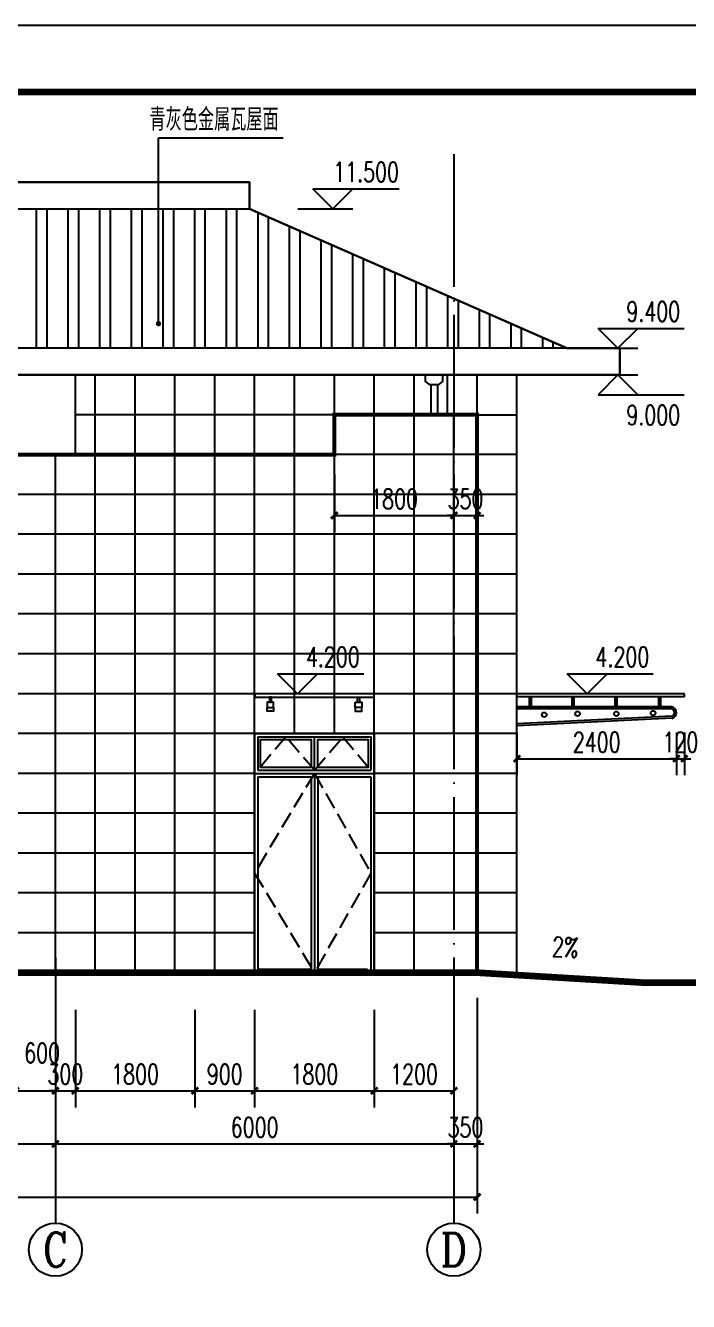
# Model space of a CAD drawing. Extents: x 63793 to 231107, y 20849 to 337643.
# Drawn here: x 159339 to 169321, y 147033 to 166242 of the extents above; entities that cross this region are included whole.
import ezdxf
from ezdxf.enums import TextEntityAlignment as Align

# ---------------------------------------------------------------- set-up
doc = ezdxf.new("R2010")
doc.units = 0
doc.header["$LTSCALE"] = 1000
doc.header["$MEASUREMENT"] = 0
doc.linetypes.add('DASH', pattern=[0.35, 0.25, -0.1])
doc.linetypes.add('DOTE', pattern=[2.42, 2, -0.2, 0.02, -0.2])
for name, color, linetype in [('A-ELEV-玻璃幕墙', 142, 'Continuous'), ('AXIS', 3, 'Continuous'), ('AXIS_TEXT', 7, 'Continuous'), ('DIM_ELEV', 3, 'Continuous'), ('DIM_LEAD', 3, 'Continuous'), ('DIM_SYMB', 3, 'Continuous'), ('DOTE', 1, 'DOTE'), ('PUB_DIM', 3, 'Continuous'), ('PUB_TEXT', 7, 'Continuous'), ('PUB_TITLE', 4, 'Continuous'), ('SPACE_HATCH', 8, 'Continuous'), ('新块$0$WINDOW', 4, 'Continuous'), ('网格', 144, 'Continuous'), ('装修线', 153, 'Continuous')]:
    doc.layers.add(name, color=color, linetype=linetype)
doc.styles.add('_TCH_AXIS', font='COMPLEX', dxfattribs={"bigfont": 'GBCBIG'})
doc.styles.add('_TCH_DIM', font='SIMPLEX', dxfattribs={"bigfont": 'GBCBIG'})
doc.styles.add('_TCH_DIM_T3', font='SIMPLEX', dxfattribs={"width": 0.705882, "bigfont": 'GBCBIG'})
doc.styles.add('COMPLEX', font='COMPLEX')
doc.dimstyles.new('_TCH_ARCH&&100', dxfattribs={"dimtxt": 297.5, "dimasz": 100, "dimexe": 250, "dimexo": 300, "dimgap": 100, "dimtad": 1, "dimdec": 0, "dimzin": 0, "dimdsep": 46, "dimtxsty": '_TCH_DIM_T3', "dimblk": 'ARCHTICK', "dimcen": 0.09, "dimclrt": 7, "dimazin": 2, "dimtfac": 1, "dimtdec": 0, "dimtix": 1, "dimtmove": 2, "dimatfit": 3, "dimfxl": 0, "dimtolj": 1, "dimtzin": 0, "dimarcsym": 0})

# ---------------------------------------------------------------- blocks, each defined once
blk = doc.blocks.new('ddd')
at = {"layer": 'A-ELEV-玻璃幕墙'}
for p, q in [((219058, -84048), (216538, -84048)), ((219058, -84098), (216538, -84098)), ((216728, -84248), (216728, -84098)), ((216758, -84248), (216758, -84098)), ((217370, -84248), (217370, -84098)), ((217400, -84248), (217400, -84098)), ((218016, -84248), (218016, -84098)), ((218046, -84248), (218046, -84098)), ((218675, -84248), (218675, -84098)), ((218705, -84248), (218705, -84098)), ((219058, -84098), (219058, -84048)), ((218872, -84248), (216538, -84248)), ((218872, -84278), (216538, -84278)), ((218871, -84389), (216538, -84500)), ((218872, -84419), (216538, -84530))]:
    blk.add_line(p, q, dxfattribs=at)
for centre in [(217450, -84350), (218034, -84350), (218588, -84341), (216949, -84365)]:
    blk.add_circle(centre, 35, dxfattribs=at)
for radius in [58.4, 88.4]:
    blk.add_arc((218850, -84334), radius, 284.4298, 75.5702, dxfattribs=at)
blk = doc.blocks.new('wdrfe')
blk.add_lwpolyline([(199154, -17387), (200954, -17387), (200954, -17337), (199154, -17337), (199154, -17387)])
for points in [[(199440, -17462), (199340, -17462), (199340, -17547), (199440, -17547)], [(199405, -17387), (199375, -17387), (199375, -17462), (199405, -17462)], [(200668, -17462), (200768, -17462), (200768, -17547), (200668, -17547)], [(200703, -17387), (200733, -17387), (200733, -17462), (200703, -17462)], [(199340, -17547), (199440, -17547), (199440, -17602), (199340, -17602)], [(200768, -17547), (200668, -17547), (200668, -17602), (200768, -17602)]]:
    blk.add_lwpolyline(points, close=True)
blk = doc.blocks.new('_ArchTick')
at = {"color": 0, "linetype": 'ByBlock', "const_width": 0.4}
blk.add_lwpolyline([(-0.5, -0.5), (0.5, 0.5)], dxfattribs=at)
blk = doc.blocks.new('*D599')
at = {"layer": 'Defpoints', "color": 0, "transparency": 16777216}
for p in [(169139, 155898), (169259, 155898), (169259, 155205)]:
    blk.add_point(p, dxfattribs=at)
at = {"layer": 'PUB_DIM', "color": 0, "lineweight": -2, "transparency": 16777216}
for p, q in [((169139, 155598), (169139, 154955)), ((169259, 155598), (169259, 154955)), ((169139, 155205), (169039, 155205)), ((169139, 155205), (169259, 155205)), ((169259, 155205), (169359, 155205))]:
    blk.add_line(p, q, dxfattribs=at)
at = {"layer": 'PUB_DIM', "color": 0, "lineweight": -2, "transparency": 16777216, "xscale": 100, "yscale": 100, "zscale": 100}
blk.add_blockref('_ArchTick', (169139, 155205), dxfattribs=at)
at = {"layer": 'PUB_DIM', "color": 0, "lineweight": -2, "transparency": 16777216, "xscale": 100, "yscale": 100, "zscale": 100, "rotation": 180}
blk.add_blockref('_ArchTick', (169259, 155205), dxfattribs=at)
at = {"layer": 'PUB_DIM', "color": 7, "transparency": 16777216, "insert": (169199, 155454), "char_height": 297.5, "attachment_point": 5, "style": '_TCH_DIM_T3'}
blk.add_mtext('\\A1;120', dxfattribs=at)
blk = doc.blocks.new('*D600')
at = {"layer": 'Defpoints', "color": 0, "transparency": 16777216}
for p in [(166739, 155898), (169139, 155898), (169139, 155205)]:
    blk.add_point(p, dxfattribs=at)
at = {"layer": 'PUB_DIM', "color": 0, "lineweight": -2, "transparency": 16777216}
for p, q in [((166739, 155598), (166739, 154955)), ((169139, 155598), (169139, 154955)), ((166739, 155205), (169139, 155205))]:
    blk.add_line(p, q, dxfattribs=at)
at = {"layer": 'PUB_DIM', "color": 0, "lineweight": -2, "transparency": 16777216, "xscale": 100, "yscale": 100, "zscale": 100, "rotation": 180}
blk.add_blockref('_ArchTick', (166739, 155205), dxfattribs=at)
at = {"layer": 'PUB_DIM', "color": 0, "lineweight": -2, "transparency": 16777216, "xscale": 100, "yscale": 100, "zscale": 100}
blk.add_blockref('_ArchTick', (169139, 155205), dxfattribs=at)
at = {"layer": 'PUB_DIM', "color": 7, "transparency": 16777216, "insert": (167939, 155454), "char_height": 297.5, "attachment_point": 5, "style": '_TCH_DIM_T3'}
blk.add_mtext('\\A1;2400', dxfattribs=at)
blk = doc.blocks.new('*D700')
at = {"layer": 'Defpoints', "color": 0, "transparency": 16777216}
for p in [(163989, 159783), (165789, 159783), (165789, 158866)]:
    blk.add_point(p, dxfattribs=at)
at = {"layer": 'PUB_DIM', "color": 0, "lineweight": -2, "transparency": 16777216}
for p, q in [((163989, 159483), (163989, 158616)), ((165789, 159483), (165789, 158616)), ((163989, 158866), (165789, 158866))]:
    blk.add_line(p, q, dxfattribs=at)
at = {"layer": 'PUB_DIM', "color": 0, "lineweight": -2, "transparency": 16777216, "xscale": 100, "yscale": 100, "zscale": 100, "rotation": 180}
blk.add_blockref('_ArchTick', (163989, 158866), dxfattribs=at)
at = {"layer": 'PUB_DIM', "color": 0, "lineweight": -2, "transparency": 16777216, "xscale": 100, "yscale": 100, "zscale": 100}
blk.add_blockref('_ArchTick', (165789, 158866), dxfattribs=at)
at = {"layer": 'PUB_DIM', "color": 7, "transparency": 16777216, "insert": (164889, 159115), "char_height": 297.5, "attachment_point": 5, "style": '_TCH_DIM_T3'}
blk.add_mtext('\\A1;1800', dxfattribs=at)
blk = doc.blocks.new('*D701')
at = {"layer": 'Defpoints', "color": 0, "transparency": 16777216}
for p in [(165789, 159783), (166139, 159783), (166139, 158866)]:
    blk.add_point(p, dxfattribs=at)
at = {"layer": 'PUB_DIM', "color": 0, "lineweight": -2, "transparency": 16777216}
for p, q in [((165789, 159483), (165789, 158616)), ((166139, 159483), (166139, 158616)), ((165789, 158866), (165689, 158866)), ((165789, 158866), (166139, 158866)), ((166139, 158866), (166239, 158866))]:
    blk.add_line(p, q, dxfattribs=at)
at = {"layer": 'PUB_DIM', "color": 0, "lineweight": -2, "transparency": 16777216, "xscale": 100, "yscale": 100, "zscale": 100}
blk.add_blockref('_ArchTick', (165789, 158866), dxfattribs=at)
at = {"layer": 'PUB_DIM', "color": 0, "lineweight": -2, "transparency": 16777216, "xscale": 100, "yscale": 100, "zscale": 100, "rotation": 180}
blk.add_blockref('_ArchTick', (166139, 158866), dxfattribs=at)
at = {"layer": 'PUB_DIM', "color": 7, "transparency": 16777216, "insert": (165964, 159115), "char_height": 297.5, "attachment_point": 5, "style": '_TCH_DIM_T3'}
blk.add_mtext('\\A1;350', dxfattribs=at)
blk = doc.blocks.new('*D897')
at = {"layer": 'Defpoints', "color": 0, "transparency": 16777216}
for p in [(159189, 151725), (159789, 151725), (159789, 150206)]:
    blk.add_point(p, dxfattribs=at)
at = {"layer": 'PUB_DIM', "color": 0, "lineweight": -2, "transparency": 16777216}
for p, q in [((159189, 151425), (159189, 149956)), ((159789, 151425), (159789, 149956)), ((159189, 150206), (159789, 150206))]:
    blk.add_line(p, q, dxfattribs=at)
at = {"layer": 'PUB_DIM', "color": 0, "lineweight": -2, "transparency": 16777216, "xscale": 100, "yscale": 100, "zscale": 100, "rotation": 180}
blk.add_blockref('_ArchTick', (159189, 150206), dxfattribs=at)
at = {"layer": 'PUB_DIM', "color": 0, "lineweight": -2, "transparency": 16777216, "xscale": 100, "yscale": 100, "zscale": 100}
blk.add_blockref('_ArchTick', (159789, 150206), dxfattribs=at)
at = {"layer": 'PUB_DIM', "color": 7, "transparency": 16777216, "insert": (159589, 150774), "char_height": 297.5, "attachment_point": 5, "style": '_TCH_DIM_T3'}
blk.add_mtext('\\A1;600', dxfattribs=at)
blk = doc.blocks.new('*D898')
at = {"layer": 'Defpoints', "color": 0, "transparency": 16777216}
for p in [(159789, 151725), (160089, 151725), (160089, 150206)]:
    blk.add_point(p, dxfattribs=at)
at = {"layer": 'PUB_DIM', "color": 0, "lineweight": -2, "transparency": 16777216}
for p, q in [((159789, 151425), (159789, 149956)), ((160089, 151425), (160089, 149956)), ((159789, 150206), (159689, 150206)), ((159789, 150206), (160089, 150206)), ((160089, 150206), (160189, 150206))]:
    blk.add_line(p, q, dxfattribs=at)
at = {"layer": 'PUB_DIM', "color": 0, "lineweight": -2, "transparency": 16777216, "xscale": 100, "yscale": 100, "zscale": 100}
blk.add_blockref('_ArchTick', (159789, 150206), dxfattribs=at)
at = {"layer": 'PUB_DIM', "color": 0, "lineweight": -2, "transparency": 16777216, "xscale": 100, "yscale": 100, "zscale": 100, "rotation": 180}
blk.add_blockref('_ArchTick', (160089, 150206), dxfattribs=at)
at = {"layer": 'PUB_DIM', "color": 7, "transparency": 16777216, "insert": (159939, 150455), "char_height": 297.5, "attachment_point": 5, "style": '_TCH_DIM_T3'}
blk.add_mtext('\\A1;300', dxfattribs=at)
blk = doc.blocks.new('*D899')
at = {"layer": 'Defpoints', "color": 0, "transparency": 16777216}
for p in [(160089, 151725), (161889, 151725), (161889, 150206)]:
    blk.add_point(p, dxfattribs=at)
at = {"layer": 'PUB_DIM', "color": 0, "lineweight": -2, "transparency": 16777216}
for p, q in [((160089, 151425), (160089, 149956)), ((161889, 151425), (161889, 149956)), ((160089, 150206), (161889, 150206))]:
    blk.add_line(p, q, dxfattribs=at)
at = {"layer": 'PUB_DIM', "color": 0, "lineweight": -2, "transparency": 16777216, "xscale": 100, "yscale": 100, "zscale": 100, "rotation": 180}
blk.add_blockref('_ArchTick', (160089, 150206), dxfattribs=at)
at = {"layer": 'PUB_DIM', "color": 0, "lineweight": -2, "transparency": 16777216, "xscale": 100, "yscale": 100, "zscale": 100}
blk.add_blockref('_ArchTick', (161889, 150206), dxfattribs=at)
at = {"layer": 'PUB_DIM', "color": 7, "transparency": 16777216, "insert": (160989, 150455), "char_height": 297.5, "attachment_point": 5, "style": '_TCH_DIM_T3'}
blk.add_mtext('\\A1;1800', dxfattribs=at)
blk = doc.blocks.new('*D900')
at = {"layer": 'Defpoints', "color": 0, "transparency": 16777216}
for p in [(161889, 151725), (162789, 151725), (162789, 150206)]:
    blk.add_point(p, dxfattribs=at)
at = {"layer": 'PUB_DIM', "color": 0, "lineweight": -2, "transparency": 16777216}
for p, q in [((161889, 151425), (161889, 149956)), ((162789, 151425), (162789, 149956)), ((161889, 150206), (162789, 150206))]:
    blk.add_line(p, q, dxfattribs=at)
at = {"layer": 'PUB_DIM', "color": 0, "lineweight": -2, "transparency": 16777216, "xscale": 100, "yscale": 100, "zscale": 100, "rotation": 180}
blk.add_blockref('_ArchTick', (161889, 150206), dxfattribs=at)
at = {"layer": 'PUB_DIM', "color": 0, "lineweight": -2, "transparency": 16777216, "xscale": 100, "yscale": 100, "zscale": 100}
blk.add_blockref('_ArchTick', (162789, 150206), dxfattribs=at)
at = {"layer": 'PUB_DIM', "color": 7, "transparency": 16777216, "insert": (162339, 150455), "char_height": 297.5, "attachment_point": 5, "style": '_TCH_DIM_T3'}
blk.add_mtext('\\A1;900', dxfattribs=at)
blk = doc.blocks.new('*D901')
at = {"layer": 'Defpoints', "color": 0, "transparency": 16777216}
for p in [(162789, 151725), (164589, 151725), (164589, 150206)]:
    blk.add_point(p, dxfattribs=at)
at = {"layer": 'PUB_DIM', "color": 0, "lineweight": -2, "transparency": 16777216}
for p, q in [((162789, 151425), (162789, 149956)), ((164589, 151425), (164589, 149956)), ((162789, 150206), (164589, 150206))]:
    blk.add_line(p, q, dxfattribs=at)
at = {"layer": 'PUB_DIM', "color": 0, "lineweight": -2, "transparency": 16777216, "xscale": 100, "yscale": 100, "zscale": 100, "rotation": 180}
blk.add_blockref('_ArchTick', (162789, 150206), dxfattribs=at)
at = {"layer": 'PUB_DIM', "color": 0, "lineweight": -2, "transparency": 16777216, "xscale": 100, "yscale": 100, "zscale": 100}
blk.add_blockref('_ArchTick', (164589, 150206), dxfattribs=at)
at = {"layer": 'PUB_DIM', "color": 7, "transparency": 16777216, "insert": (163689, 150455), "char_height": 297.5, "attachment_point": 5, "style": '_TCH_DIM_T3'}
blk.add_mtext('\\A1;1800', dxfattribs=at)
blk = doc.blocks.new('*D902')
at = {"layer": 'Defpoints', "color": 0, "transparency": 16777216}
for p in [(164589, 151725), (165789, 151725), (165789, 150206)]:
    blk.add_point(p, dxfattribs=at)
at = {"layer": 'PUB_DIM', "color": 0, "lineweight": -2, "transparency": 16777216}
for p, q in [((164589, 151425), (164589, 149956)), ((165789, 151425), (165789, 149956)), ((164589, 150206), (165789, 150206))]:
    blk.add_line(p, q, dxfattribs=at)
at = {"layer": 'PUB_DIM', "color": 0, "lineweight": -2, "transparency": 16777216, "xscale": 100, "yscale": 100, "zscale": 100, "rotation": 180}
blk.add_blockref('_ArchTick', (164589, 150206), dxfattribs=at)
at = {"layer": 'PUB_DIM', "color": 0, "lineweight": -2, "transparency": 16777216, "xscale": 100, "yscale": 100, "zscale": 100}
blk.add_blockref('_ArchTick', (165789, 150206), dxfattribs=at)
at = {"layer": 'PUB_DIM', "color": 7, "transparency": 16777216, "insert": (165189, 150455), "char_height": 297.5, "attachment_point": 5, "style": '_TCH_DIM_T3'}
blk.add_mtext('\\A1;1200', dxfattribs=at)
blk = doc.blocks.new('*D905')
at = {"layer": 'AXIS', "color": 0, "lineweight": -2, "transparency": 16777216}
for p, q in [((151989, 151606), (151989, 149156)), ((159789, 151606), (159789, 149156)), ((151989, 149406), (159789, 149406))]:
    blk.add_line(p, q, dxfattribs=at)
at = {"layer": 'Defpoints', "color": 0, "transparency": 16777216}
for p in [(151989, 151906), (159789, 151906), (159789, 149406)]:
    blk.add_point(p, dxfattribs=at)
at = {"layer": 'AXIS', "color": 0, "lineweight": -2, "transparency": 16777216, "xscale": 100, "yscale": 100, "zscale": 100, "rotation": 180}
blk.add_blockref('_ArchTick', (151989, 149406), dxfattribs=at)
at = {"layer": 'AXIS', "color": 0, "lineweight": -2, "transparency": 16777216, "xscale": 100, "yscale": 100, "zscale": 100}
blk.add_blockref('_ArchTick', (159789, 149406), dxfattribs=at)
at = {"layer": 'AXIS', "color": 7, "transparency": 16777216, "insert": (155889, 149655), "char_height": 297.5, "attachment_point": 5, "style": '_TCH_DIM_T3'}
blk.add_mtext('\\A1;7800', dxfattribs=at)
blk = doc.blocks.new('*D906')
at = {"layer": 'AXIS', "color": 0, "lineweight": -2, "transparency": 16777216}
for p, q in [((159789, 151606), (159789, 149156)), ((165789, 151606), (165789, 149156)), ((159789, 149406), (165789, 149406))]:
    blk.add_line(p, q, dxfattribs=at)
at = {"layer": 'Defpoints', "color": 0, "transparency": 16777216}
for p in [(159789, 151906), (165789, 151906), (165789, 149406)]:
    blk.add_point(p, dxfattribs=at)
at = {"layer": 'AXIS', "color": 0, "lineweight": -2, "transparency": 16777216, "xscale": 100, "yscale": 100, "zscale": 100, "rotation": 180}
blk.add_blockref('_ArchTick', (159789, 149406), dxfattribs=at)
at = {"layer": 'AXIS', "color": 0, "lineweight": -2, "transparency": 16777216, "xscale": 100, "yscale": 100, "zscale": 100}
blk.add_blockref('_ArchTick', (165789, 149406), dxfattribs=at)
at = {"layer": 'AXIS', "color": 7, "transparency": 16777216, "insert": (162789, 149655), "char_height": 297.5, "attachment_point": 5, "style": '_TCH_DIM_T3'}
blk.add_mtext('\\A1;6000', dxfattribs=at)
blk = doc.blocks.new('*D907')
at = {"layer": 'AXIS', "color": 0, "lineweight": -2, "transparency": 16777216}
for p, q in [((165789, 151606), (165789, 149156)), ((166139, 151606), (166139, 149156)), ((165789, 149406), (165689, 149406)), ((165789, 149406), (166139, 149406)), ((166139, 149406), (166239, 149406))]:
    blk.add_line(p, q, dxfattribs=at)
at = {"layer": 'Defpoints', "color": 0, "transparency": 16777216}
for p in [(165789, 151906), (166139, 151906), (166139, 149406)]:
    blk.add_point(p, dxfattribs=at)
at = {"layer": 'AXIS', "color": 0, "lineweight": -2, "transparency": 16777216, "xscale": 100, "yscale": 100, "zscale": 100}
blk.add_blockref('_ArchTick', (165789, 149406), dxfattribs=at)
at = {"layer": 'AXIS', "color": 0, "lineweight": -2, "transparency": 16777216, "xscale": 100, "yscale": 100, "zscale": 100, "rotation": 180}
blk.add_blockref('_ArchTick', (166139, 149406), dxfattribs=at)
at = {"layer": 'AXIS', "color": 7, "transparency": 16777216, "insert": (165964, 149655), "char_height": 297.5, "attachment_point": 5, "style": '_TCH_DIM_T3'}
blk.add_mtext('\\A1;350', dxfattribs=at)
blk = doc.blocks.new('*D908')
at = {"layer": 'AXIS', "color": 0, "lineweight": -2, "transparency": 16777216}
for p, q in [((144439, 151606), (144439, 148356)), ((166139, 151606), (166139, 148356)), ((144439, 148606), (166139, 148606))]:
    blk.add_line(p, q, dxfattribs=at)
at = {"layer": 'Defpoints', "color": 0, "transparency": 16777216}
for p in [(144439, 151906), (166139, 151906), (166139, 148606)]:
    blk.add_point(p, dxfattribs=at)
at = {"layer": 'AXIS', "color": 0, "lineweight": -2, "transparency": 16777216, "xscale": 100, "yscale": 100, "zscale": 100, "rotation": 180}
blk.add_blockref('_ArchTick', (144439, 148606), dxfattribs=at)
at = {"layer": 'AXIS', "color": 0, "lineweight": -2, "transparency": 16777216, "xscale": 100, "yscale": 100, "zscale": 100}
blk.add_blockref('_ArchTick', (166139, 148606), dxfattribs=at)
at = {"layer": 'AXIS', "color": 7, "transparency": 16777216, "insert": (155289, 148855), "char_height": 297.5, "attachment_point": 5, "style": '_TCH_DIM_T3'}
blk.add_mtext('\\A1;21700', dxfattribs=at)
blk = doc.blocks.new('_AXISO')
blk.add_circle((0, 0), 0.5)
at = {"layer": 'AXIS_TEXT', "style": 'COMPLEX', "width": 1.041667}
blk.add_attdef('A', text='', height=0.56, dxfattribs=at).set_placement((-0.25, -0.28), (0.25, -0.28), align=Align.FIT)

msp = doc.modelspace()

# ---------------------------------------------------------------- hatches: boundary and pattern name
at = {"layer": '网格'}
h = msp.add_hatch(dxfattribs=at)
h.set_pattern_fill('ANSI32', color=256, scale=100, angle=45, style=0)
h.set_pattern_definition([(90, (-53378.04, 196788.4), (-476.25, 3e-14), []), (90, (-53219.3, 196947.14), (-476.25, 3e-14), [])])
h.paths.add_polyline_path([(167488.9, 161383.4), (162713.9, 163483.4), (147863.9, 163483.4), (143088.9, 161383.4)])

# ---------------------------------------------------------------- linework, layer by layer
for p, q in [((147863.9, 163483.4), (162713.9, 163483.4)), ((168288.9, 161383.4), (142288.9, 161383.4)), ((143588.9, 160983.4), (167963.9, 160983.4)), ((160088.9, 160983.4), (160088.9, 159783.4)), ((165688.9, 160983.4), (165688.9, 160383.4)), ((166738.9, 160383.4), (166738.9, 160983.4)), ((166138.9, 160383.4), (166738.9, 160383.4))]:
    msp.add_line(p, q)
at = {"color": 8}
for p, q in [((165439.9, 160833.4), (165439.9, 160383.4)), ((165539.9, 160833.4), (165539.9, 160383.4))]:
    msp.add_line(p, q, dxfattribs=at)
msp.add_lwpolyline([(166738.9, 151983.4), (166738.9, 160383.4), (166738.9, 160383.4), (166738.9, 160983.4), (168288.9, 160983.4), (168288.9, 161383.4), (167488.9, 161383.4), (162713.9, 163483.4), (162713.9, 163883.4), (147863.9, 163883.4), (147863.9, 163483.4), (143088.9, 161383.4), (142288.9, 161383.4), (142288.9, 160983.4), (144438.9, 160983.4), (144438.9, 160383.4), (144438.9, 160383.4), (144438.9, 159783.4)])
msp.add_lwpolyline([(142288.9, 160983.4), (142288.9, 161383.4), (143088.9, 161383.4), (147863.9, 163483.4), (147863.9, 163883.4), (162713.9, 163883.4), (162713.9, 163483.4), (167488.9, 161383.4), (168288.9, 161383.4), (168288.9, 160983.4)], close=True)
msp.add_lwpolyline([(165619.9, 160983.4), (165619.9, 160882.9), (165549.9, 160833.4), (165429.9, 160833.4), (165359.9, 160883.4), (165359.9, 160983.4), (165619.9, 160983.4)], dxfattribs=at)
at = {"const_width": 100}
for points in [[(144438.9, 151983.4), (166138.9, 151983.4)], [(166138.9, 151983.4), (168638.9, 151833.4), (173606.1, 151833.4)]]:
    msp.add_lwpolyline(points, dxfattribs=at)
at = {"layer": 'AXIS'}
for p, q in [((159788.9, 152213.5), (159788.9, 148213.5)), ((165788.9, 152213.5), (165788.9, 148213.5))]:
    msp.add_line(p, q, dxfattribs=at)
at = {"layer": 'DIM_ELEV'}
for p, q in [((163966.5, 163483.4), (163666.5, 163783.4)), ((163666.5, 163783.4), (164962.6, 163783.4)), ((163966.5, 163483.4), (164266.5, 163783.4)), ((163437, 163483.4), (164266.5, 163483.4)), ((168259.8, 161383.4), (167959.8, 161683.4)), ((167959.8, 161683.4), (169255.9, 161683.4)), ((168259.8, 161383.4), (168559.8, 161683.4)), ((167559.8, 161383.4), (168559.8, 161383.4)), ((167559.8, 160983.4), (168559.8, 160983.4)), ((168259.8, 160983.4), (167959.8, 160683.4)), ((168259.8, 160983.4), (168559.8, 160683.4)), ((167959.8, 160683.4), (169255.9, 160683.4)), ((163435, 156183.4), (163135, 156483.4)), ((163135, 156483.4), (164431.1, 156483.4)), ((163435, 156183.4), (163735, 156483.4)), ((167795.6, 156183.4), (167495.6, 156483.4)), ((167495.6, 156483.4), (168791.7, 156483.4)), ((167795.6, 156183.4), (168095.6, 156483.4))]:
    msp.add_line(p, q, dxfattribs=at)
at = {"layer": 'DIM_LEAD'}
for p, q in [((161341.5, 161753.9), (161341.5, 164552.8)), ((161341.5, 164552.8), (163220.7, 164552.8))]:
    msp.add_line(p, q, dxfattribs=at)
at = {"layer": 'DIM_LEAD', "const_width": 40}
msp.add_lwpolyline([(161341.5, 161733.9, 1), (161341.5, 161773.9, 1)], format="xyb", close=True, dxfattribs=at)
at = {"layer": 'DIM_SYMB'}
msp.add_lwpolyline([(166946.3, 152136.3, 0, 0, 0), (167648.1, 152103.8, 80, 0, 0), (167947.8, 152089.8, 0, 0, 0)], format="xyseb", dxfattribs=at)
at = {"layer": 'DOTE', "linetype": 'DOTE'}
msp.add_line((165788.9, 164306.1), (165788.9, 150012.3), dxfattribs=at)
at = {"layer": 'PUB_TITLE'}
msp.add_lwpolyline([(131661.1, 124242.4), (220861.1, 124242.4), (220861.1, 166242.4), (131661.1, 166242.4)], close=True, dxfattribs=at)
at = {"layer": 'PUB_TITLE', "const_width": 100}
msp.add_lwpolyline([(134161.1, 125242.4), (219861.1, 125242.4), (219861.1, 165242.4), (134161.1, 165242.4)], close=True, dxfattribs=at)
at = {"layer": 'SPACE_HATCH', "linetype": 'DASH'}
for points in [[(163688.9, 155033.4), (163258.9, 155533.4), (162838.9, 155033.4)], [(163688.9, 155033.4), (164118.9, 155533.4), (164538.9, 155033.4)], [(163688.9, 154983.4), (162788.9, 153483.4), (163688.9, 151983.4)], [(163688.9, 154983.4), (164538.9, 153483.4), (163688.9, 151983.4)]]:
    msp.add_lwpolyline(points, dxfattribs=at)
at = {"layer": '新块$0$WINDOW'}
for p, q in [((162788.9, 155583.4), (162788.9, 151983.4)), ((162838.9, 155533.4), (162838.9, 155033.4)), ((163688.9, 155033.4), (163688.9, 155533.4)), ((162838.9, 155033.4), (164488.9, 155033.4)), ((162838.9, 155033.4), (164538.9, 155033.4)), ((162788.9, 154983.4), (164588.9, 154983.4)), ((162838.9, 154933.4), (162838.9, 152033.4)), ((162838.9, 154933.4), (163638.9, 154933.4)), ((163638.9, 154933.4), (163638.9, 152033.4)), ((163688.9, 154983.4), (163688.9, 151983.4)), ((163738.9, 154933.4), (163738.9, 152033.4)), ((163738.9, 154933.4), (164538.9, 154933.4)), ((164588.9, 151983.4), (162788.9, 151983.4)), ((163638.9, 152033.4), (162838.9, 152033.4)), ((164488.9, 152033.4), (163738.9, 152033.4))]:
    msp.add_line(p, q, dxfattribs=at)
for points in [[(162788.9, 151983.4), (162788.9, 155583.4), (164588.9, 155583.4), (164588.9, 151983.4)], [(162838.9, 155533.4), (164538.9, 155533.4), (164538.9, 155033.4)], [(164538.9, 154933.4), (164538.9, 152033.4)]]:
    msp.add_lwpolyline(points, dxfattribs=at)
for points in [[(163638.9, 155073.4), (162878.9, 155073.4), (162878.9, 155493.4), (163638.9, 155493.4), (163638.9, 155073.4)], [(163738.9, 155073.4), (163738.9, 155493.4), (164498.9, 155493.4), (164498.9, 155073.4), (163738.9, 155073.4)]]:
    msp.add_lwpolyline(points, close=True, dxfattribs=at)
at = {"layer": '网格'}
for p, q in [((160388.9, 151983.4), (160388.9, 160983.4)), ((160988.9, 151983.4), (160988.9, 160983.4)), ((161588.9, 151983.4), (161588.9, 160983.4)), ((162188.9, 151983.4), (162188.9, 160983.4)), ((162788.9, 151983.4), (162788.9, 160983.4)), ((163388.9, 155583.4), (163388.9, 160983.4)), ((163988.9, 155583.4), (163988.9, 160983.4)), ((164588.9, 151983.4), (164588.9, 160983.4)), ((165188.9, 151983.4), (165188.9, 160983.4)), ((166138.9, 160383.4), (166138.9, 160983.4)), ((166138.9, 160383.4), (160088.9, 160383.4)), ((165788.9, 155583.4), (165788.9, 160383.4)), ((166738.9, 159783.4), (146588.9, 159783.4)), ((159788.9, 151983.4), (159788.9, 159783.4)), ((166738.9, 159783.4), (163138.9, 159783.4)), ((166738.9, 159183.4), (144438.9, 159183.4)), ((166738.9, 158583.4), (144438.9, 158583.4)), ((166738.9, 157983.4), (144438.9, 157983.4)), ((166738.9, 157383.4), (144438.9, 157383.4)), ((166738.9, 156783.4), (144438.9, 156783.4)), ((166738.9, 156183.4), (144438.9, 156183.4)), ((166738.9, 155583.4), (144438.9, 155583.4)), ((162788.9, 154983.4), (159188.9, 154983.4)), ((166738.9, 154983.4), (164588.9, 154983.4)), ((162788.9, 154383.4), (159188.9, 154383.4)), ((166738.9, 154383.4), (164588.9, 154383.4)), ((162788.9, 153783.4), (159188.9, 153783.4)), ((166738.9, 153783.4), (164588.9, 153783.4)), ((162788.9, 153183.4), (159188.9, 153183.4)), ((166738.9, 153183.4), (164588.9, 153183.4)), ((162788.9, 152583.4), (159188.9, 152583.4)), ((166738.9, 152583.4), (164588.9, 152583.4)), ((166138.9, 151983.4), (143988.9, 151983.4))]:
    msp.add_line(p, q, dxfattribs=at)
msp.add_lwpolyline([(147588.9, 160983.4), (147588.9, 160983.4), (162788.9, 160983.4)], dxfattribs=at)
at = {"layer": '装修线', "const_width": 60}
msp.add_lwpolyline([(166138.9, 151983.4), (166138.9, 160383.4), (163988.9, 160383.4), (163988.9, 159783.4), (146588.9, 159783.4), (146588.9, 160383.4), (144438.9, 160383.4), (144438.9, 151983.4)], dxfattribs=at)

# ---------------------------------------------------------------- block references
for name, p in [('wdrfe', (-36364.7, 173520)), ('ddd', (-49799.1, 240231.6))]:
    msp.add_blockref(name, p)
at = {"layer": 'AXIS'}
ref = msp.add_blockref('_AXISO', (159788.9, 147813.5), dxfattribs=dict(at, xscale=800, yscale=800, zscale=800))
ref.add_attrib('A', 'C', dxfattribs={"layer": 'AXIS_TEXT', "height": 520.8, "style": '_TCH_AXIS'}).set_placement((159602.9, 147553.1), (159974.9, 147553.1), align=Align.FIT)
ref = msp.add_blockref('_AXISO', (165788.9, 147813.5), dxfattribs=dict(at, xscale=800, yscale=800, zscale=800))
ref.add_attrib('A', 'D', dxfattribs={"layer": 'AXIS_TEXT', "height": 497.4, "style": '_TCH_AXIS'}).set_placement((165587.5, 147564.8), (165990.2, 147564.8), align=Align.FIT)

# ---------------------------------------------------------------- texts
at = {"layer": 'PUB_TEXT', "style": '_TCH_DIM'}
msp.add_text('青灰色金属瓦屋面', height=337.59, dxfattribs=at).set_placement((161205.6, 164657.8))
at = {"layer": 'PUB_TEXT', "style": '_TCH_DIM', "width": 0.705882}
for s, p in [('11.500', (163972.6, 163888.4)), ('9.400', (168385.9, 161788.4)), ('9.000', (168385.9, 160228.4)), ('4.200', (163561.1, 156588.4)), ('4.200', (167921.7, 156588.4))]:
    msp.add_text(s, height=297.5, dxfattribs=at).set_placement(p)
msp.add_text('2%%%', height=297.5, rotation=357.34254, dxfattribs=at).set_placement((167262.1, 152226.8))

# ---------------------------------------------------------------- dimensions: what is measured, and where the dimension line sits
at = {"layer": 'AXIS'}
for p1, p2, distance, text, picture, middle in [((144438.9, 151906.3), (166138.9, 151906.3), -3300, '21700', '*D908', (155288.9, 148855.1)), ((151988.9, 151906.3), (159788.9, 151906.3), -2500, '7800', '*D905', (155888.9, 149655.1)), ((159788.9, 151906.3), (165788.9, 151906.3), -2500, '6000', '*D906', (162788.9, 149655.1)), ((165788.9, 151906.3), (166138.9, 151906.3), -2500, '350', '*D907', (165963.9, 149655.1))]:
    dim = msp.add_aligned_dim(p1=p1, p2=p2, distance=distance, text=text, dimstyle='_TCH_ARCH&&100', dxfattribs=at)
    dim.commit()
    dim.dimension.update_dxf_attribs({"geometry": picture, "text_midpoint": middle})
at = {"layer": 'PUB_DIM'}
for p1, p2, distance, text, picture, middle in [((163988.9, 159783.4), (165788.9, 159783.4), -917.1, '1800', '*D700', (164888.9, 159115.1)), ((165788.9, 159783.4), (166138.9, 159783.4), -917.1, '350', '*D701', (165963.9, 159115.1)), ((166738.9, 155897.8), (169139.2, 155897.8), -692.7, '2400', '*D600', (167939.1, 155453.9)), ((169139.2, 155897.8), (169258.9, 155897.8), -692.7, '120', '*D599', (169199.1, 155453.9)), ((159788.9, 151725.1), (160088.9, 151725.1), -1518.8, '300', '*D898', (159938.9, 150455.1)), ((160088.9, 151725.1), (161888.9, 151725.1), -1518.8, '1800', '*D899', (160988.9, 150455.1)), ((161888.9, 151725.1), (162788.9, 151725.1), -1518.8, '900', '*D900', (162338.9, 150455.1)), ((162788.9, 151725.1), (164588.9, 151725.1), -1518.8, '1800', '*D901', (163688.9, 150455.1)), ((164588.9, 151725.1), (165788.9, 151725.1), -1518.8, '1200', '*D902', (165188.9, 150455.1))]:
    dim = msp.add_aligned_dim(p1=p1, p2=p2, distance=distance, text=text, dimstyle='_TCH_ARCH&&100', dxfattribs=at)
    dim.commit()
    dim.dimension.update_dxf_attribs({"geometry": picture, "text_midpoint": middle})
dim = msp.add_linear_dim(base=(159788.9, 150206.3), p1=(159188.9, 151725.1), p2=(159788.9, 151725.1), angle=0, text='600', dimstyle='_TCH_ARCH&&100', dxfattribs=at)
dim.commit()
dim.dimension.update_dxf_attribs({"geometry": '*D897', "text_midpoint": (159589.1, 150773.8), "dimtype": 129})

doc.saveas('drawing.dxf')
